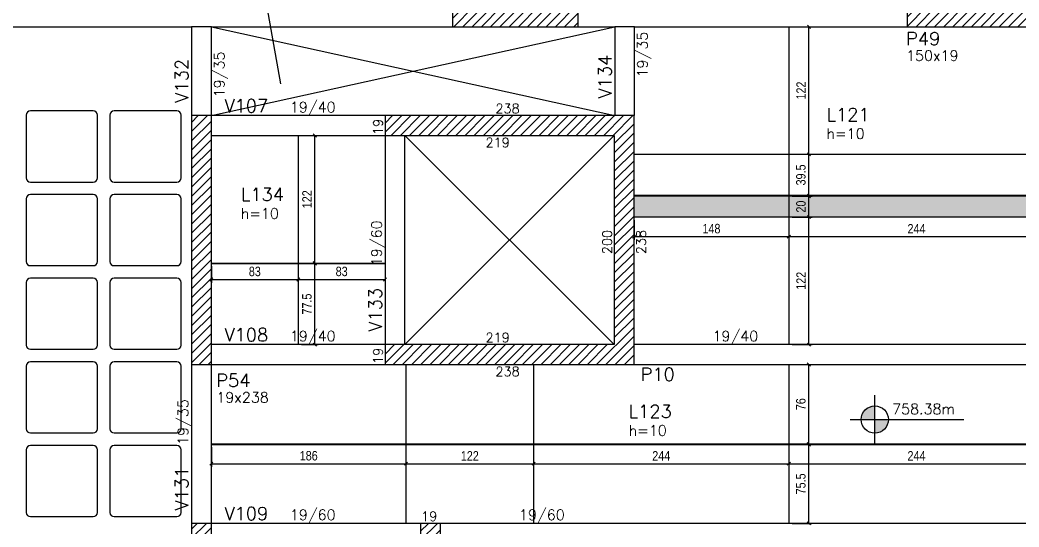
# Model space of a CAD drawing. Header units: millimetres. Extents: x -9777 to 15193, y 190 to 5169.
# Drawn here: x 3772 to 4727, y 1814 to 2299 of the extents above; entities that cross this region are included whole.
import ezdxf

# ---------------------------------------------------------------- set-up
doc = ezdxf.new("R2010")
doc.units = ezdxf.units.MM
for name, color, linetype in [('251', 5, 'Continuous'), ('COTA', 241, 'Continuous'), ('F-AUX', 2, 'Continuous'), ('F-CUBETA', 1, 'Continuous'), ('F-LAJES-DIM', 2, 'Continuous'), ('F-LAJES-NOME', 4, 'Continuous'), ('F-NÍVEL-PLANTA', 2, 'Continuous'), ('F-PILARES-DIM', 172, 'Continuous'), ('F-PILARES-HACH', 174, 'Continuous'), ('F-PILARES-NOME', 170, 'Continuous'), ('F-PILARES-S', 170, 'Continuous'), ('F-TEXTO', 6, 'Continuous'), ('F-VIGAS', 3, 'Continuous'), ('F-VIGAS-DIM', 2, 'Continuous'), ('F-VIGAS-NOME', 4, 'Continuous'), ('F-VÃO', 1, 'Continuous'), ('Painéis', 200, 'Continuous')]:
    doc.layers.add(name, color=color, linetype=linetype)
doc.layers.add('Hachura', color=251, linetype='Continuous', lineweight=9)
doc.styles.add('COTA TECNICA-50', font='techl___.ttf', dxfattribs={"height": 9})
doc.styles.add('MCP', font='romans.shx')
doc.dimstyles.new('COTA PAINEL-50', dxfattribs={"dimtxt": 9, "dimasz": 3, "dimexe": 3, "dimexo": 3, "dimgap": 3, "dimtad": 1, "dimdec": 1, "dimzin": 12, "dimdsep": 46, "dimtxsty": 'COTA TECNICA-50', "dimblk1": 'OBLIQUE', "dimblk2": 'OBLIQUE', "dimsah": 1, "dimcen": 0.9, "dimclrd": 4, "dimclre": 4, "dimclrt": 240, "dimadec": 1, "dimazin": 3, "dimtfac": 1, "dimtdec": 1, "dimtmove": 0, "dimatfit": 3, "dimfxl": 1, "dimtolj": 1, "dimtzin": 12, "dimarcsym": 0})
pattern_1 = [(45, (4154.6213, 1323.973), (-4.419417, 4.419417), [])]

# ---------------------------------------------------------------- blocks, each defined once
blk = doc.blocks.new('_VAONER063650636500869008690')
at = {"layer": '251', "color": 1}
for p, q in [((-34, 30), (-34, -30)), ((30, 34), (-30, 34)), ((34, -30), (34, 30)), ((-30, -34), (30, -34))]:
    blk.add_line(p, q, dxfattribs=at)
for centre, start, end in [((-30, 30), 90, 180), ((30, 30), 0, 90), ((-30, -30), 180, 270), ((30, -30), 270, 0)]:
    blk.add_arc(centre, 4, start, end, dxfattribs=at)
blk = doc.blocks.new('Nível - Planta')
at = {"layer": 'F-NÍVEL-PLANTA'}
h = blk.add_hatch(color=71, dxfattribs=at)
h.paths.add_polyline_path([(0, 0), (0, 0.26, 0.414214), (-0.26, 0)])
h.paths.add_polyline_path([(0.26, 0), (0, 0), (0, -0.26, 0.414214)])
for p, q in [((0, -0.469), (0, 0.469)), ((-0.469, 0), (1.704, 0))]:
    blk.add_line(p, q, dxfattribs=at)
blk.add_circle((0, 0), 0.26, dxfattribs=at)
at = {"layer": 'F-TEXTO', "color": 3, "style": 'MCP'}
blk.add_attdef('NÍVEL', (0.333, 0.102), '', height=0.2, dxfattribs=at)
blk = doc.blocks.new('_Oblique')
at = {"color": 0, "linetype": 'ByBlock', "lineweight": -2}
blk.add_line((-0.5, -0.5), (0.5, 0.5), dxfattribs=at)
blk = doc.blocks.new('*D1150')
at = {"layer": 'COTA', "color": 4, "lineweight": -2, "transparency": 16777216}
for p, q in [((3954.62, 2063.47), (3954.62, 2047.69)), ((4037.62, 2063.47), (4037.62, 2047.69)), ((3954.62, 2050.69), (4037.62, 2050.69))]:
    blk.add_line(p, q, dxfattribs=at)
at = {"layer": 'Defpoints', "color": 0, "transparency": 16777216}
for p in [(3954.62, 2066.47), (4037.62, 2066.47), (4037.62, 2050.69)]:
    blk.add_point(p, dxfattribs=at)
at = {"layer": 'COTA', "color": 4, "lineweight": -2, "transparency": 16777216, "xscale": 3, "yscale": 3, "zscale": 3, "rotation": 180}
blk.add_blockref('_Oblique', (3954.62, 2050.69), dxfattribs=at)
at = {"layer": 'COTA', "color": 4, "lineweight": -2, "transparency": 16777216, "xscale": 3, "yscale": 3, "zscale": 3}
blk.add_blockref('_Oblique', (4037.62, 2050.69), dxfattribs=at)
at = {"layer": 'COTA', "color": 240, "transparency": 16777216, "insert": (3996.12, 2058.41), "char_height": 9, "attachment_point": 5, "style": 'COTA TECNICA-50'}
blk.add_mtext('\\A1;83', dxfattribs=at)
blk = doc.blocks.new('*D1151')
at = {"layer": 'COTA', "color": 4, "lineweight": -2, "transparency": 16777216}
for p, q in [((4037.62, 2063.47), (4037.62, 2047.69)), ((4120.62, 2063.47), (4120.62, 2047.69)), ((4037.62, 2050.69), (4120.62, 2050.69))]:
    blk.add_line(p, q, dxfattribs=at)
at = {"layer": 'Defpoints', "color": 0, "transparency": 16777216}
for p in [(4037.62, 2066.47), (4120.62, 2066.47), (4120.62, 2050.69)]:
    blk.add_point(p, dxfattribs=at)
at = {"layer": 'COTA', "color": 4, "lineweight": -2, "transparency": 16777216, "xscale": 3, "yscale": 3, "zscale": 3, "rotation": 180}
blk.add_blockref('_Oblique', (4037.62, 2050.69), dxfattribs=at)
at = {"layer": 'COTA', "color": 4, "lineweight": -2, "transparency": 16777216, "xscale": 3, "yscale": 3, "zscale": 3}
blk.add_blockref('_Oblique', (4120.62, 2050.69), dxfattribs=at)
at = {"layer": 'COTA', "color": 240, "transparency": 16777216, "insert": (4079.12, 2058.41), "char_height": 9, "attachment_point": 5, "style": 'COTA TECNICA-50'}
blk.add_mtext('\\A1;83', dxfattribs=at)
blk = doc.blocks.new('*D1152')
at = {"layer": 'COTA', "color": 4, "lineweight": -2, "transparency": 16777216}
for p, q in [((4040.62, 2065.97), (4056.52, 2065.97)), ((4053.52, 1988.47), (4053.52, 2065.97)), ((4040.62, 1988.47), (4056.52, 1988.47))]:
    blk.add_line(p, q, dxfattribs=at)
at = {"layer": 'Defpoints', "color": 0, "transparency": 16777216}
for p in [(4037.62, 2065.97), (4053.52, 2065.97), (4037.62, 1988.47)]:
    blk.add_point(p, dxfattribs=at)
at = {"layer": 'COTA', "color": 4, "lineweight": -2, "transparency": 16777216, "xscale": 3, "yscale": 3, "zscale": 3}
for p, rotation in [((4053.52, 2065.97), 90), ((4053.52, 1988.47), 270)]:
    blk.add_blockref('_Oblique', p, dxfattribs=dict(at, rotation=rotation))
at = {"layer": 'COTA', "color": 240, "transparency": 16777216, "insert": (4045.92, 2027.22), "char_height": 9, "attachment_point": 5, "rotation": 90, "style": 'COTA TECNICA-50'}
blk.add_mtext('\\A1;77.5', dxfattribs=at)
blk = doc.blocks.new('*D1153')
at = {"layer": 'COTA', "color": 4, "lineweight": -2, "transparency": 16777216}
for p, q in [((4040.62, 2188.47), (4056.52, 2188.47)), ((4053.52, 2066.47), (4053.52, 2188.47)), ((4040.62, 2066.47), (4056.52, 2066.47))]:
    blk.add_line(p, q, dxfattribs=at)
at = {"layer": 'Defpoints', "color": 0, "transparency": 16777216}
for p in [(4037.62, 2188.47), (4053.52, 2188.47), (4037.62, 2066.47)]:
    blk.add_point(p, dxfattribs=at)
at = {"layer": 'COTA', "color": 4, "lineweight": -2, "transparency": 16777216, "xscale": 3, "yscale": 3, "zscale": 3}
for p, rotation in [((4053.52, 2188.47), 90), ((4053.52, 2066.47), 270)]:
    blk.add_blockref('_Oblique', p, dxfattribs=dict(at, rotation=rotation))
at = {"layer": 'COTA', "color": 240, "transparency": 16777216, "insert": (4045.97, 2127.47), "char_height": 9, "attachment_point": 5, "rotation": 90, "style": 'COTA TECNICA-50'}
blk.add_mtext('\\A1;122', dxfattribs=at)
blk = doc.blocks.new('*D1155')
at = {"layer": 'COTA', "color": 4, "lineweight": -2, "transparency": 16777216}
for p, q in [((4358.62, 2107.47), (4358.62, 2088.76)), ((4506.62, 2107.47), (4506.62, 2088.76)), ((4358.62, 2091.76), (4506.62, 2091.76))]:
    blk.add_line(p, q, dxfattribs=at)
at = {"layer": 'Defpoints', "color": 0, "transparency": 16777216}
for p in [(4358.62, 2110.47), (4506.62, 2110.47), (4506.62, 2091.76)]:
    blk.add_point(p, dxfattribs=at)
at = {"layer": 'COTA', "color": 4, "lineweight": -2, "transparency": 16777216, "xscale": 3, "yscale": 3, "zscale": 3, "rotation": 180}
blk.add_blockref('_Oblique', (4358.62, 2091.76), dxfattribs=at)
at = {"layer": 'COTA', "color": 4, "lineweight": -2, "transparency": 16777216, "xscale": 3, "yscale": 3, "zscale": 3}
blk.add_blockref('_Oblique', (4506.62, 2091.76), dxfattribs=at)
at = {"layer": 'COTA', "color": 240, "transparency": 16777216, "insert": (4432.62, 2099.35), "char_height": 9, "attachment_point": 5, "style": 'COTA TECNICA-50'}
blk.add_mtext('\\A1;148', dxfattribs=at)
blk = doc.blocks.new('*D1156')
at = {"layer": 'COTA', "color": 4, "lineweight": -2, "transparency": 16777216}
for p, q in [((4506.62, 2107.47), (4506.62, 2088.76)), ((4750.62, 2107.47), (4750.62, 2088.76)), ((4506.62, 2091.76), (4750.62, 2091.76))]:
    blk.add_line(p, q, dxfattribs=at)
at = {"layer": 'Defpoints', "color": 0, "transparency": 16777216}
for p in [(4506.62, 2110.47), (4750.62, 2110.47), (4750.62, 2091.76)]:
    blk.add_point(p, dxfattribs=at)
at = {"layer": 'COTA', "color": 4, "lineweight": -2, "transparency": 16777216, "xscale": 3, "yscale": 3, "zscale": 3, "rotation": 180}
blk.add_blockref('_Oblique', (4506.62, 2091.76), dxfattribs=at)
at = {"layer": 'COTA', "color": 4, "lineweight": -2, "transparency": 16777216, "xscale": 3, "yscale": 3, "zscale": 3}
blk.add_blockref('_Oblique', (4750.62, 2091.76), dxfattribs=at)
at = {"layer": 'COTA', "color": 240, "transparency": 16777216, "insert": (4628.62, 2099.33), "char_height": 9, "attachment_point": 5, "style": 'COTA TECNICA-50'}
blk.add_mtext('\\A1;244', dxfattribs=at)
blk = doc.blocks.new('*D1157')
at = {"layer": 'COTA', "color": 4, "lineweight": -2, "transparency": 16777216}
for p, q in [((4509.62, 2110.47), (4528.83, 2110.47)), ((4525.83, 1988.47), (4525.83, 2110.47)), ((4509.62, 1988.47), (4528.83, 1988.47))]:
    blk.add_line(p, q, dxfattribs=at)
at = {"layer": 'Defpoints', "color": 0, "transparency": 16777216}
for p in [(4506.62, 2110.47), (4525.83, 2110.47), (4506.62, 1988.47)]:
    blk.add_point(p, dxfattribs=at)
at = {"layer": 'COTA', "color": 4, "lineweight": -2, "transparency": 16777216, "xscale": 3, "yscale": 3, "zscale": 3}
for p, rotation in [((4525.83, 2110.47), 90), ((4525.83, 1988.47), 270)]:
    blk.add_blockref('_Oblique', p, dxfattribs=dict(at, rotation=rotation))
at = {"layer": 'COTA', "color": 240, "transparency": 16777216, "insert": (4518.27, 2049.47), "char_height": 9, "attachment_point": 5, "rotation": 90, "style": 'COTA TECNICA-50'}
blk.add_mtext('\\A1;122', dxfattribs=at)
blk = doc.blocks.new('*D1158')
at = {"layer": 'COTA', "color": 4, "lineweight": -2, "transparency": 16777216}
for p, q in [((4509.62, 2130.47), (4528.83, 2130.47)), ((4525.83, 2110.47), (4525.83, 2130.47)), ((4509.62, 2110.47), (4528.83, 2110.47))]:
    blk.add_line(p, q, dxfattribs=at)
at = {"layer": 'Defpoints', "color": 0, "transparency": 16777216}
for p in [(4506.62, 2130.47), (4525.83, 2130.47), (4506.62, 2110.47)]:
    blk.add_point(p, dxfattribs=at)
at = {"layer": 'COTA', "color": 4, "lineweight": -2, "transparency": 16777216, "xscale": 3, "yscale": 3, "zscale": 3}
for p, rotation in [((4525.83, 2130.47), 90), ((4525.83, 2110.47), 270)]:
    blk.add_blockref('_Oblique', p, dxfattribs=dict(at, rotation=rotation))
at = {"layer": 'COTA', "color": 240, "transparency": 16777216, "insert": (4518.24, 2120.47), "char_height": 9, "attachment_point": 5, "rotation": 90, "style": 'COTA TECNICA-50'}
blk.add_mtext('\\A1;20', dxfattribs=at)
blk = doc.blocks.new('*D1159')
at = {"layer": 'COTA', "color": 4, "lineweight": -2, "transparency": 16777216}
for p, q in [((4509.62, 2170.5), (4528.83, 2170.5)), ((4525.83, 2130.97), (4525.83, 2170.5)), ((4509.62, 2130.97), (4528.83, 2130.97))]:
    blk.add_line(p, q, dxfattribs=at)
at = {"layer": 'Defpoints', "color": 0, "transparency": 16777216}
for p in [(4506.62, 2170.5), (4525.83, 2170.5), (4506.62, 2130.97)]:
    blk.add_point(p, dxfattribs=at)
at = {"layer": 'COTA', "color": 4, "lineweight": -2, "transparency": 16777216, "xscale": 3, "yscale": 3, "zscale": 3}
for p, rotation in [((4525.83, 2170.5), 90), ((4525.83, 2130.97), 270)]:
    blk.add_blockref('_Oblique', p, dxfattribs=dict(at, rotation=rotation))
at = {"layer": 'COTA', "color": 240, "transparency": 16777216, "insert": (4518.1, 2150.73), "char_height": 9, "attachment_point": 5, "rotation": 90, "style": 'COTA TECNICA-50'}
blk.add_mtext('\\A1;39.5', dxfattribs=at)
blk = doc.blocks.new('*D1160')
at = {"layer": 'COTA', "color": 4, "lineweight": -2, "transparency": 16777216}
for p, q in [((4509.62, 2292.47), (4528.83, 2292.47)), ((4525.83, 2170.5), (4525.83, 2292.47)), ((4509.62, 2170.5), (4528.83, 2170.5))]:
    blk.add_line(p, q, dxfattribs=at)
at = {"layer": 'Defpoints', "color": 0, "transparency": 16777216}
for p in [(4506.62, 2292.47), (4525.83, 2292.47), (4506.62, 2170.5)]:
    blk.add_point(p, dxfattribs=at)
at = {"layer": 'COTA', "color": 4, "lineweight": -2, "transparency": 16777216, "xscale": 3, "yscale": 3, "zscale": 3}
for p, rotation in [((4525.83, 2292.47), 90), ((4525.83, 2170.5), 270)]:
    blk.add_blockref('_Oblique', p, dxfattribs=dict(at, rotation=rotation))
at = {"layer": 'COTA', "color": 240, "transparency": 16777216, "insert": (4518.27, 2231.48), "char_height": 9, "attachment_point": 5, "rotation": 90, "style": 'COTA TECNICA-50'}
blk.add_mtext('\\A1;122', dxfattribs=at)
blk = doc.blocks.new('*D1161')
at = {"layer": 'COTA', "color": 4, "lineweight": -2, "transparency": 16777216}
for p, q in [((3954.62, 1890.47), (3954.62, 1871.52)), ((4140.62, 1890.47), (4140.62, 1871.52)), ((3954.62, 1874.52), (4140.62, 1874.52))]:
    blk.add_line(p, q, dxfattribs=at)
at = {"layer": 'Defpoints', "color": 0, "transparency": 16777216}
for p in [(3954.62, 1893.47), (4140.62, 1893.47), (4140.62, 1874.52)]:
    blk.add_point(p, dxfattribs=at)
at = {"layer": 'COTA', "color": 4, "lineweight": -2, "transparency": 16777216, "xscale": 3, "yscale": 3, "zscale": 3, "rotation": 180}
blk.add_blockref('_Oblique', (3954.62, 1874.52), dxfattribs=at)
at = {"layer": 'COTA', "color": 4, "lineweight": -2, "transparency": 16777216, "xscale": 3, "yscale": 3, "zscale": 3}
blk.add_blockref('_Oblique', (4140.62, 1874.52), dxfattribs=at)
at = {"layer": 'COTA', "color": 240, "transparency": 16777216, "insert": (4047.62, 1882.13), "char_height": 9, "attachment_point": 5, "style": 'COTA TECNICA-50'}
blk.add_mtext('\\A1;186', dxfattribs=at)
blk = doc.blocks.new('*D1162')
at = {"layer": 'COTA', "color": 4, "lineweight": -2, "transparency": 16777216}
for p, q in [((4140.62, 1890.47), (4140.62, 1871.52)), ((4262.62, 1889.97), (4262.62, 1871.52)), ((4140.62, 1874.52), (4262.62, 1874.52))]:
    blk.add_line(p, q, dxfattribs=at)
at = {"layer": 'Defpoints', "color": 0, "transparency": 16777216}
for p in [(4140.62, 1893.47), (4262.62, 1892.97), (4262.62, 1874.52)]:
    blk.add_point(p, dxfattribs=at)
at = {"layer": 'COTA', "color": 4, "lineweight": -2, "transparency": 16777216, "xscale": 3, "yscale": 3, "zscale": 3, "rotation": 180}
blk.add_blockref('_Oblique', (4140.62, 1874.52), dxfattribs=at)
at = {"layer": 'COTA', "color": 4, "lineweight": -2, "transparency": 16777216, "xscale": 3, "yscale": 3, "zscale": 3}
blk.add_blockref('_Oblique', (4262.62, 1874.52), dxfattribs=at)
at = {"layer": 'COTA', "color": 240, "transparency": 16777216, "insert": (4201.62, 1882.07), "char_height": 9, "attachment_point": 5, "style": 'COTA TECNICA-50'}
blk.add_mtext('\\A1;122', dxfattribs=at)
blk = doc.blocks.new('*D1163')
at = {"layer": 'COTA', "color": 4, "lineweight": -2, "transparency": 16777216}
for p, q in [((4262.62, 1889.97), (4262.62, 1871.52)), ((4262.62, 1874.52), (4506.62, 1874.52))]:
    blk.add_line(p, q, dxfattribs=at)
at = {"layer": 'Defpoints', "color": 0, "transparency": 16777216}
for p in [(4262.62, 1892.97), (4506.62, 1874.52), (4506.62, 1874.52)]:
    blk.add_point(p, dxfattribs=at)
at = {"layer": 'COTA', "color": 4, "lineweight": -2, "transparency": 16777216, "xscale": 3, "yscale": 3, "zscale": 3, "rotation": 180}
blk.add_blockref('_Oblique', (4262.62, 1874.52), dxfattribs=at)
at = {"layer": 'COTA', "color": 4, "lineweight": -2, "transparency": 16777216, "xscale": 3, "yscale": 3, "zscale": 3}
blk.add_blockref('_Oblique', (4506.62, 1874.52), dxfattribs=at)
at = {"layer": 'COTA', "color": 240, "transparency": 16777216, "insert": (4384.62, 1882.08), "char_height": 9, "attachment_point": 5, "style": 'COTA TECNICA-50'}
blk.add_mtext('\\A1;244', dxfattribs=at)
blk = doc.blocks.new('*D1164')
at = {"layer": 'COTA', "color": 4, "lineweight": -2, "transparency": 16777216}
blk.add_line((4506.62, 1874.52), (4750.62, 1874.52), dxfattribs=at)
at = {"layer": 'Defpoints', "color": 0, "transparency": 16777216}
for p in [(4506.62, 1874.52), (4750.62, 1874.52), (4750.62, 1874.52)]:
    blk.add_point(p, dxfattribs=at)
at = {"layer": 'COTA', "color": 4, "lineweight": -2, "transparency": 16777216, "xscale": 3, "yscale": 3, "zscale": 3, "rotation": 180}
blk.add_blockref('_Oblique', (4506.62, 1874.52), dxfattribs=at)
at = {"layer": 'COTA', "color": 4, "lineweight": -2, "transparency": 16777216, "xscale": 3, "yscale": 3, "zscale": 3}
blk.add_blockref('_Oblique', (4750.62, 1874.52), dxfattribs=at)
at = {"layer": 'COTA', "color": 240, "transparency": 16777216, "insert": (4628.62, 1882.08), "char_height": 9, "attachment_point": 5, "style": 'COTA TECNICA-50'}
blk.add_mtext('\\A1;244', dxfattribs=at)
blk = doc.blocks.new('*D1165')
at = {"layer": 'COTA', "color": 4, "lineweight": -2, "transparency": 16777216}
for p, q in [((4509.62, 1892.97), (4528.68, 1892.97)), ((4525.68, 1817.47), (4525.68, 1892.97)), ((4509.62, 1817.47), (4528.68, 1817.47))]:
    blk.add_line(p, q, dxfattribs=at)
at = {"layer": 'Defpoints', "color": 0, "transparency": 16777216}
for p in [(4506.62, 1892.97), (4525.68, 1892.97), (4506.62, 1817.47)]:
    blk.add_point(p, dxfattribs=at)
at = {"layer": 'COTA', "color": 4, "lineweight": -2, "transparency": 16777216, "xscale": 3, "yscale": 3, "zscale": 3}
for p, rotation in [((4525.68, 1892.97), 90), ((4525.68, 1817.47), 270)]:
    blk.add_blockref('_Oblique', p, dxfattribs=dict(at, rotation=rotation))
at = {"layer": 'COTA', "color": 240, "transparency": 16777216, "insert": (4518.08, 1855.22), "char_height": 9, "attachment_point": 5, "rotation": 90, "style": 'COTA TECNICA-50'}
blk.add_mtext('\\A1;75.5', dxfattribs=at)
blk = doc.blocks.new('*D1166')
at = {"layer": 'COTA', "color": 4, "lineweight": -2, "transparency": 16777216}
for p, q in [((4509.62, 1969.47), (4528.68, 1969.47)), ((4525.68, 1893.47), (4525.68, 1969.47)), ((4509.62, 1893.47), (4528.68, 1893.47))]:
    blk.add_line(p, q, dxfattribs=at)
at = {"layer": 'Defpoints', "color": 0, "transparency": 16777216}
for p in [(4506.62, 1969.47), (4525.68, 1969.47), (4506.62, 1893.47)]:
    blk.add_point(p, dxfattribs=at)
at = {"layer": 'COTA', "color": 4, "lineweight": -2, "transparency": 16777216, "xscale": 3, "yscale": 3, "zscale": 3}
for p, rotation in [((4525.68, 1969.47), 90), ((4525.68, 1893.47), 270)]:
    blk.add_blockref('_Oblique', p, dxfattribs=dict(at, rotation=rotation))
at = {"layer": 'COTA', "color": 240, "transparency": 16777216, "insert": (4518.09, 1931.47), "char_height": 9, "attachment_point": 5, "rotation": 90, "style": 'COTA TECNICA-50'}
blk.add_mtext('\\A1;76', dxfattribs=at)

msp = doc.modelspace()

# ---------------------------------------------------------------- hatches: boundary and pattern name
at = {"layer": 'F-PILARES-HACH', "linetype": 'Continuous'}
h = msp.add_hatch(dxfattribs=at)
h.set_pattern_fill('ANSI31', color=256, scale=50, style=0)
h.set_pattern_definition(pattern_1)
h.paths.add_polyline_path([(4185.12, 2292.47), (4305.12, 2292.47), (4305.12, 2311.47), (4185.12, 2311.47)], flags=16)
h = msp.add_hatch(dxfattribs=at)
h.set_pattern_fill('ANSI31', color=256, scale=50, style=0)
h.set_pattern_definition(pattern_1)
h.paths.add_polyline_path([(4619.62, 2292.47), (4769.62, 2292.47), (4769.62, 2311.47), (4619.62, 2311.47)], flags=16)
h = msp.add_hatch(dxfattribs=at)
h.set_pattern_fill('ANSI31', color=256, scale=50, style=0)
h.set_pattern_definition(pattern_1)
h.paths.add_polyline_path([(3935.62, 1969.47), (3954.62, 1969.47), (3954.62, 2207.47), (3935.62, 2207.47)], flags=16)
h = msp.add_hatch(dxfattribs=at)
h.set_pattern_fill('ANSI31', color=256, scale=50, style=0)
h.set_pattern_definition(pattern_1)
h.paths.add_polyline_path([(4358.62, 1969.47), (4358.62, 2207.47), (4120.62, 2207.47), (4120.62, 2188.47), (4339.62, 2188.47), (4339.62, 1988.47), (4120.62, 1988.47), (4120.62, 1969.47)], flags=16)
h = msp.add_hatch(dxfattribs=at)
h.set_pattern_fill('ANSI31', color=256, scale=50, style=0)
h.set_pattern_definition(pattern_1)
h.paths.add_polyline_path([(4173.62, 1299.97), (4173.62, 1817.47), (4154.62, 1817.47), (4154.62, 1323.97), (3935.62, 1323.97), (3935.62, 1299.97)], flags=16)
h = msp.add_hatch(dxfattribs=at)
h.set_pattern_fill('ANSI31', color=256, scale=50, style=0)
h.set_pattern_definition(pattern_1)
h.paths.add_polyline_path([(3935.62, 1508.47), (3954.62, 1508.47), (3954.62, 1817.47), (3935.62, 1817.47)], flags=16)
at = {"layer": 'Hachura', "linetype": 'ByBlock'}
h = msp.add_hatch(color=256, dxfattribs=at)
h.dxf.hatch_style = 1
h.paths.add_polyline_path([(4506.62, 2110.47), (4506.62, 2130.47), (4358.62, 2130.47), (4358.62, 2110.47)])
h.paths.add_polyline_path([(4506.62, 2130.47), (4506.62, 2110.47), (4750.62, 2110.47), (4750.62, 2130.47)])

# ---------------------------------------------------------------- linework, layer by layer
at = {"layer": 'F-AUX', "color": 1}
msp.add_lwpolyline([(3939.35, 2697.12), (3977.78, 2480.07), (3961.58, 2470.7), (3998.44, 2464.23), (3982.24, 2454.86), (4020.63, 2237.79)], dxfattribs=at)
at = {"layer": 'F-PILARES-S', "linetype": 'Continuous'}
for points in [[(4185.12, 2292.47), (4305.12, 2292.47), (4305.12, 2311.47), (4185.12, 2311.47), (4185.12, 2292.47)], [(4619.62, 2292.47), (4769.62, 2292.47), (4769.62, 2311.47), (4619.62, 2311.47), (4619.62, 2292.47)], [(3935.62, 1969.47), (3954.62, 1969.47), (3954.62, 2207.47), (3935.62, 2207.47), (3935.62, 1969.47)], [(4358.62, 1969.47), (4358.62, 2207.47), (4120.62, 2207.47), (4120.62, 2188.47), (4339.62, 2188.47), (4339.62, 1988.47), (4120.62, 1988.47), (4120.62, 1969.47), (4358.62, 1969.47)], [(3935.62, 1508.47), (3954.62, 1508.47), (3954.62, 1817.47), (3935.62, 1817.47), (3935.62, 1508.47)], [(4173.62, 1299.97), (4173.62, 1817.47), (4154.62, 1817.47), (4154.62, 1323.97), (3935.62, 1323.97), (3935.62, 1299.97), (4173.62, 1299.97)]]:
    msp.add_lwpolyline(points, dxfattribs=at)
at = {"layer": 'F-VIGAS'}
for points in [[(3625.12, 2292.47), (3935.62, 2292.47)], [(3935.62, 2292.47), (3935.62, 2207.47)], [(3954.62, 2292.47), (3935.62, 2292.47)], [(3954.62, 2292.47), (4185.12, 2292.47)], [(3954.62, 2207.47), (3954.62, 2292.47)], [(4305.12, 2292.47), (4340.12, 2292.47)], [(4340.12, 2292.47), (4340.12, 2207.47)], [(4359.12, 2292.47), (4340.12, 2292.47)], [(4359.12, 2292.47), (4619.62, 2292.47)], [(4359.12, 2207.47), (4359.12, 2292.47)], [(4120.62, 2207.47), (3954.62, 2207.47)], [(4359.12, 2207.47), (4358.62, 2207.47)], [(3954.62, 2188.47), (4120.62, 2188.47)], [(4120.62, 2188.47), (4120.62, 1988.47)], [(4139.62, 1988.47), (4139.62, 2188.47)], [(4120.62, 1988.47), (3954.62, 1988.47)], [(4750.62, 1988.47), (4358.62, 1988.47)], [(3935.62, 1969.47), (3935.62, 1817.47)], [(3954.62, 1969.47), (4120.62, 1969.47)], [(3954.62, 1817.47), (3954.62, 1969.47)], [(4358.62, 1969.47), (4750.62, 1969.47)], [(4154.62, 1817.47), (3954.62, 1817.47)], [(4420.12, 1817.47), (4173.62, 1817.47)], [(4604.12, 1817.47), (4420.12, 1817.47)], [(4750.62, 1817.47), (4604.12, 1817.47)]]:
    msp.add_lwpolyline(points, dxfattribs=at)
at = {"layer": 'F-VÃO'}
for p, q in [((3954.62, 2207.47), (4340.12, 2292.47)), ((3954.62, 2292.47), (4340.12, 2207.47)), ((4139.62, 1988.47), (4339.62, 2188.47)), ((4139.62, 2188.47), (4339.62, 1988.47))]:
    msp.add_line(p, q, dxfattribs=at)
at = {"layer": 'Painéis'}
for points in [[(4506.62, 2292.47), (4506.62, 1988.47)], [(4037.62, 2188.47), (4037.62, 1988.47)], [(4358.62, 2170.5), (4750.62, 2170.5)], [(4750.62, 2130.97), (4358.62, 2130.97)], [(4750.62, 2130.47), (4358.62, 2130.47)], [(4750.62, 2110.47), (4358.62, 2110.47)], [(3954.62, 2066.47), (4120.62, 2066.47)], [(3954.62, 2065.97), (4120.62, 2065.97)], [(4140.62, 1969.47), (4140.62, 1817.47)], [(4262.62, 1969.47), (4262.62, 1817.47)], [(4506.62, 1969.47), (4506.62, 1817.47)], [(3954.62, 1893.47), (4750.62, 1893.47)], [(3954.62, 1892.97), (4750.62, 1892.97)]]:
    msp.add_lwpolyline(points, dxfattribs=at)

# ---------------------------------------------------------------- block references
at = {"layer": 'F-CUBETA'}
for p in [(3811.62, 2177.97), (3891.62, 2177.97), (3811.62, 2097.97), (3891.62, 2097.97), (3811.62, 2017.97), (3891.62, 2017.97), (3811.62, 1937.97), (3891.62, 1937.97), (3811.62, 1857.97), (3891.62, 1857.97)]:
    msp.add_blockref('_VAONER063650636500869008690', p, dxfattribs=at)
at = {"layer": 'F-NÍVEL-PLANTA', "linetype": 'Continuous', "xscale": 50, "yscale": 50, "zscale": 50}
msp.add_blockref('Nível - Planta', (4588.73, 1916.74), dxfattribs=at).add_auto_attribs({'NÍVEL': '758.38m'})

# ---------------------------------------------------------------- texts
at = {"layer": 'F-LAJES-DIM', "linetype": 'Continuous', "style": 'MCP'}
for p in [(4542.61, 2185.27), (3982.69, 2108.9), (4353.43, 1901.36)]:
    msp.add_text('h=10', height=10, dxfattribs=at).set_placement(p)
at = {"layer": 'F-LAJES-NOME', "linetype": 'Continuous', "style": 'MCP'}
for s, p in [('L121', (4542.61, 2202.27)), ('L134', (3982.69, 2125.9)), ('L123', (4353.43, 1918.36))]:
    msp.add_text(s, height=12.5, dxfattribs=at).set_placement(p)
at = {"layer": 'F-PILARES-DIM', "linetype": 'Continuous', "style": 'MCP'}
for s, height, p in [('150x19', 10, (4618.67, 2259.89)), ('238', 9, (4226.12, 2209.72)), ('219', 9, (4216.62, 2177.22)), ('219', 9, (4216.62, 1990.72)), ('238', 9, (4226.12, 1958.22)), ('19x238', 10, (3959.3, 1932.96)), ('19', 9, (4155.12, 1819.72))]:
    msp.add_text(s, height=height, dxfattribs=at).set_placement(p)
for s, p in [('19', (4118.37, 2188.97)), ('200', (4337.37, 2074.97)), ('238', (4369.87, 2074.97)), ('19', (4118.37, 1969.97))]:
    msp.add_text(s, height=9, rotation=90, dxfattribs=at).set_placement(p)
at = {"layer": 'F-PILARES-NOME', "linetype": 'Continuous', "style": 'MCP'}
for s, p in [('P49', (4618.67, 2274.89)), ('P54', (3959.3, 1947.96)), ('P10', (4364.87, 1953.85))]:
    msp.add_text(s, height=12.5, dxfattribs=at).set_placement(p)
at = {"layer": 'F-VIGAS-DIM', "linetype": 'Continuous', "style": 'MCP'}
for s, p in [('19/35', (4371.62, 2244)), ('19/35', (3967.12, 2224.97)), ('19/60', (4117.5, 2063.47)), ('19/35', (3932.5, 1892.47))]:
    msp.add_text(s, height=10, rotation=90, dxfattribs=at).set_placement(p)
for s, p in [('19/40', (4029.62, 2210.6)), ('19/40', (4029.62, 1991.6)), ('19/40', (4433.62, 1991.6)), ('19/60', (4029.62, 1820.6)), ('19/60', (4248.62, 1820.6))]:
    msp.add_text(s, height=10, dxfattribs=at).set_placement(p)
at = {"layer": 'F-VIGAS-NOME', "linetype": 'Continuous', "style": 'MCP'}
for s, p in [('V134', (4337, 2224.09)), ('V132', (3932.5, 2219.97)), ('V133', (4117.5, 2000.97)), ('V131', (3932.5, 1829.97))]:
    msp.add_text(s, height=12.5, rotation=90, dxfattribs=at).set_placement(p)
for s, p in [('V107', (3967.12, 2210.6)), ('V108', (3967.12, 1991.6)), ('V109', (3967.12, 1820.6))]:
    msp.add_text(s, height=12.5, dxfattribs=at).set_placement(p)

# ---------------------------------------------------------------- dimensions: what is measured, and where the dimension line sits
at = {"layer": 'COTA'}
for base, p1, p2, picture, middle in [((4525.83, 2292.47), (4506.62, 2170.5), (4506.62, 2292.47), '*D1160', (4518.27, 2231.48)), ((4053.52, 2188.47), (4037.62, 2066.47), (4037.62, 2188.47), '*D1153', (4045.97, 2127.47)), ((4525.83, 2130.47), (4506.62, 2110.47), (4506.62, 2130.47), '*D1158', (4518.24, 2120.47))]:
    dim = msp.add_linear_dim(base=base, p1=p1, p2=p2, angle=90, dimstyle='COTA PAINEL-50', override={"dimtmove": 1}, dxfattribs=at)
    dim.commit()
    dim.dimension.update_dxf_attribs({"geometry": picture, "text_midpoint": middle})
for base, p1, p2, picture, middle in [((4525.83, 2170.5), (4506.62, 2130.97), (4506.62, 2170.5), '*D1159', (4518.1, 2150.73)), ((4525.83, 2110.47), (4506.62, 1988.47), (4506.62, 2110.47), '*D1157', (4518.27, 2049.47)), ((4053.52, 2065.97), (4037.62, 1988.47), (4037.62, 2065.97), '*D1152', (4045.92, 2027.22)), ((4525.68, 1969.47), (4506.62, 1893.47), (4506.62, 1969.47), '*D1166', (4518.09, 1931.47)), ((4525.68, 1892.97), (4506.62, 1817.47), (4506.62, 1892.97), '*D1165', (4518.08, 1855.22))]:
    dim = msp.add_linear_dim(base=base, p1=p1, p2=p2, angle=90, dimstyle='COTA PAINEL-50', dxfattribs=at)
    dim.commit()
    dim.dimension.update_dxf_attribs({"geometry": picture, "text_midpoint": middle})
for base, p1, p2, picture, middle in [((4506.62, 2091.76), (4358.62, 2110.47), (4506.62, 2110.47), '*D1155', (4432.62, 2099.35)), ((4037.62, 2050.69), (3954.62, 2066.47), (4037.62, 2066.47), '*D1150', (3996.12, 2058.41)), ((4140.62, 1874.52), (3954.62, 1893.47), (4140.62, 1893.47), '*D1161', (4047.62, 1882.13))]:
    dim = msp.add_linear_dim(base=base, p1=p1, p2=p2, dimstyle='COTA PAINEL-50', dxfattribs=at)
    dim.commit()
    dim.dimension.update_dxf_attribs({"geometry": picture, "text_midpoint": middle})
for base, p1, p2, picture, middle in [((4750.62, 2091.76), (4506.62, 2110.47), (4750.62, 2110.47), '*D1156', (4628.62, 2099.33)), ((4120.62, 2050.69), (4037.62, 2066.47), (4120.62, 2066.47), '*D1151', (4079.12, 2058.41)), ((4262.62, 1874.52), (4140.62, 1893.47), (4262.62, 1892.97), '*D1162', (4201.62, 1882.07)), ((4506.62, 1874.52), (4262.62, 1892.97), (4506.62, 1874.52), '*D1163', (4384.62, 1882.08)), ((4750.62, 1874.52), (4506.62, 1874.52), (4750.62, 1874.52), '*D1164', (4628.62, 1882.08))]:
    dim = msp.add_linear_dim(base=base, p1=p1, p2=p2, dimstyle='COTA PAINEL-50', override={"dimtmove": 1}, dxfattribs=at)
    dim.commit()
    dim.dimension.update_dxf_attribs({"geometry": picture, "text_midpoint": middle})

doc.saveas('drawing.dxf')
